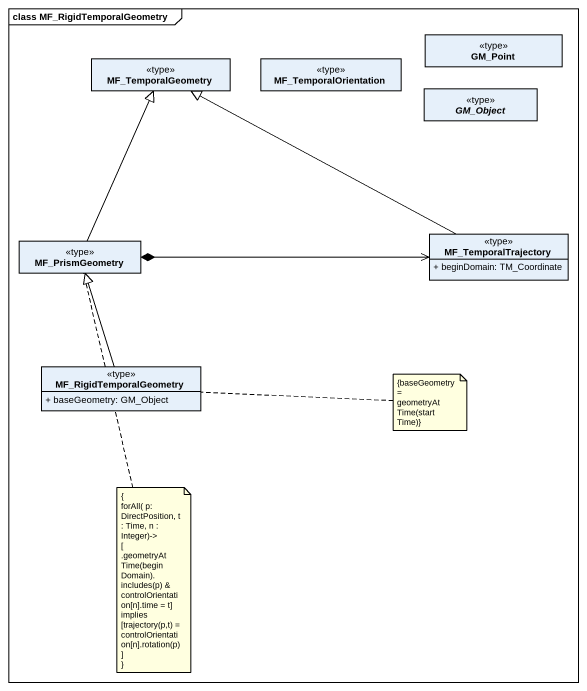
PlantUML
@startuml
mainframe class MF_RigidTemporalGeometry
hide circle
hide empty members
skinparam classAttributeIconSize 0
class MF_TemporalGeometry <<type>>
class MF_TemporalOrientation <<type>>
class GM_Point <<type>>
abstract class GM_Object <<type>>
class MF_PrismGeometry <<type>>
class MF_TemporalTrajectory <<type>> {
  + beginDomain: TM_Coordinate
}
class MF_RigidTemporalGeometry <<type>> {
  + baseGeometry: GM_Object
}
MF_PrismGeometry -up-|> MF_TemporalGeometry
MF_TemporalTrajectory -left-|> MF_TemporalGeometry
MF_TemporalTrajectory <-left-* MF_PrismGeometry
MF_RigidTemporalGeometry -up-|> MF_PrismGeometry
note right of MF_RigidTemporalGeometry : {baseGeometry = geometryAtTime(startTime)}
note bottom of MF_PrismGeometry
  {
  forAll( p: DirectPosition, t : Time, n : Integer)->
  [
  .geometryAtTime(beginDomain).includes(p) & controlOrientation[n].time = t]
  implies
  [trajectory(p,t) = controlOrientation[n].rotation(p)
  ]
  ~}
end note
@enduml
